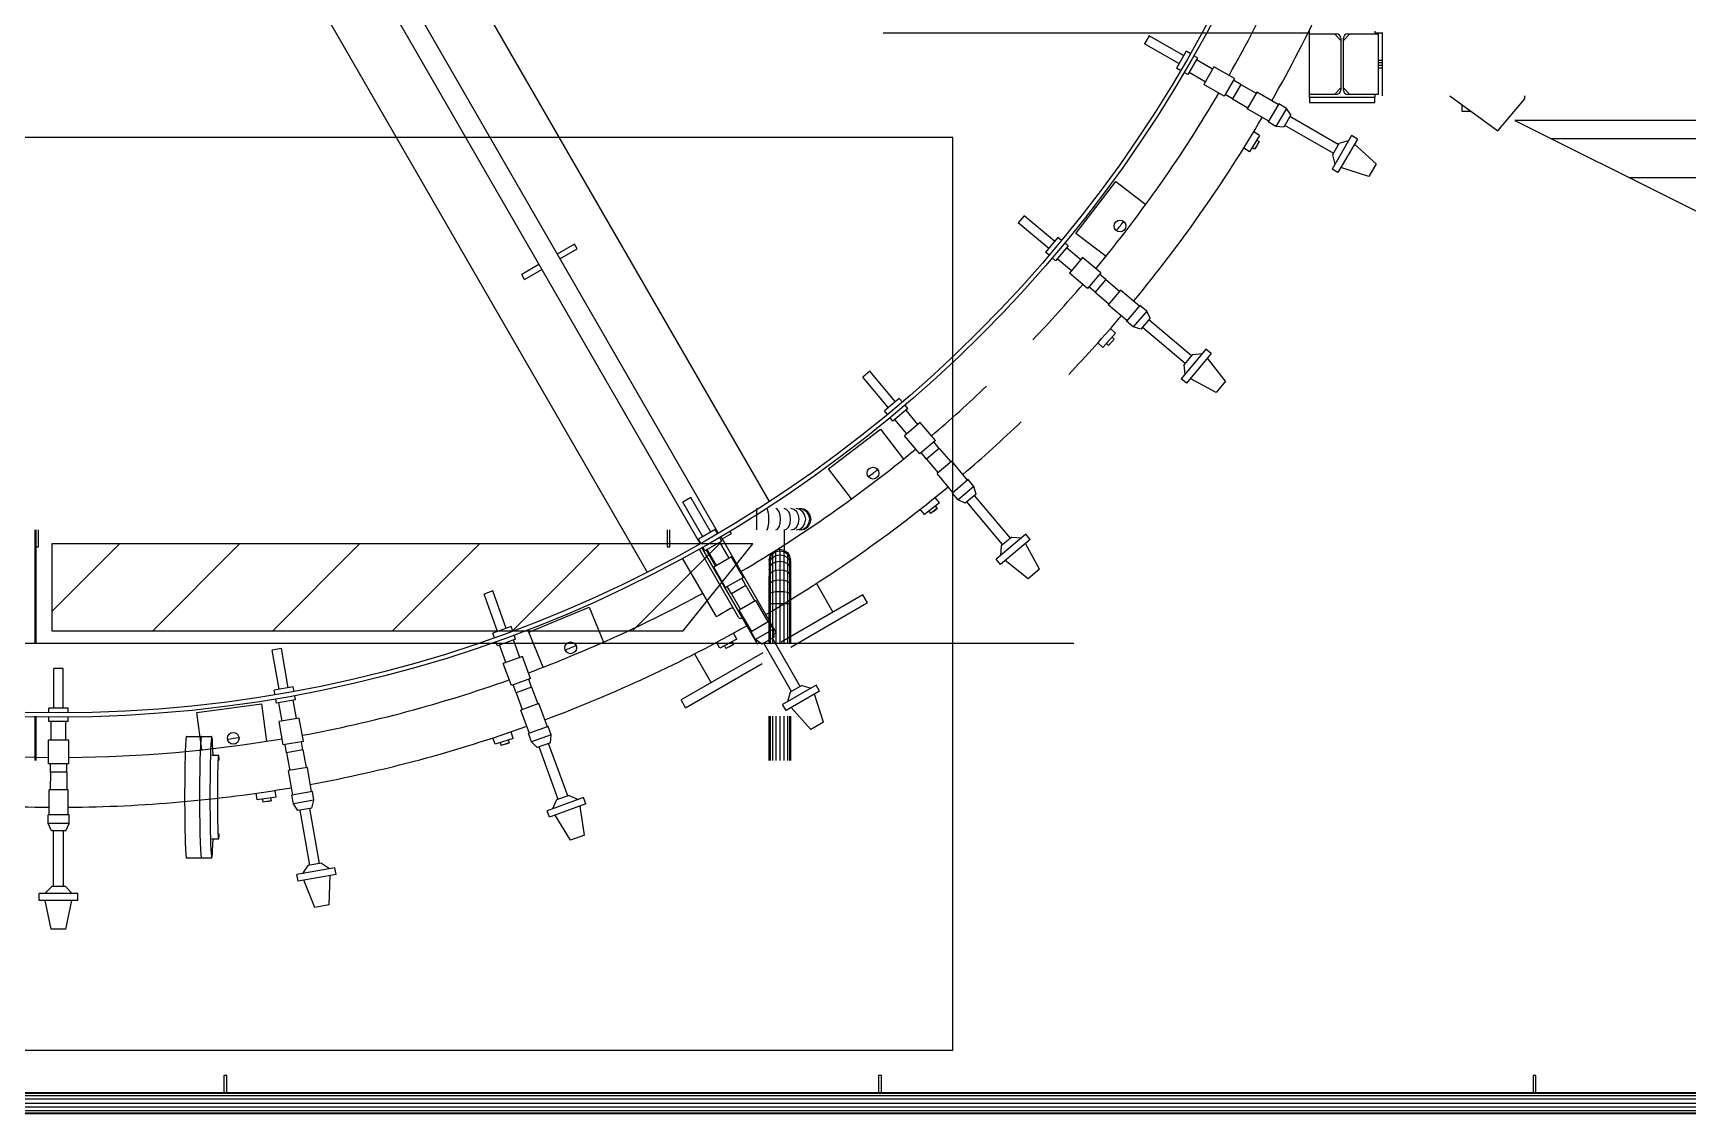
# Model space of a CAD drawing. Header units: metres. Extents: x 0 to 63075, y 0 to 44550.
# Drawn here: x 56861 to 57432, y 41060 to 41432 of the extents above; entities that cross this region are included whole.
import ezdxf

# ---------------------------------------------------------------- set-up
doc = ezdxf.new("R2010")
doc.units = ezdxf.units.M
doc.header["$LTSCALE"] = 75
for name, color, linetype in [('GSB', 7, 'Continuous'), ('ML6', 1, 'Continuous'), ('SL1', 8, 'Continuous')]:
    doc.layers.add(name, color=color, linetype=linetype)

# ---------------------------------------------------------------- blocks, each defined once
blk = doc.blocks.new('A$C6bae614f')
at = {"layer": 'SL1'}
h = blk.add_hatch(dxfattribs=at)
h.set_pattern_fill('_USER', color=256, scale=90, angle=-0.0019, style=0, pattern_type=0)
h.set_pattern_definition([(359.99813, (316281.97, -18363.04), (0.00294, 90), [])])
h.paths.add_polyline_path([(399710.1, 50524), (396216.1, 50524.1), (396991.5, 50137.4), (397400.3, 49635.6), (398015.3, 49509.6), (398627.6, 49652.2), (399127.1, 50189.3)])
h = blk.add_hatch(dxfattribs=at)
h.set_pattern_fill('_USER', color=256, scale=195, angle=44.9981, style=0, pattern_type=0)
h.set_pattern_definition([(44.99813, (336090.3, -9863.37), (-137.8813, 137.89033), [])])
h.paths.add_polyline_path([(392853.5, 49352), (394304.2, 49351.9), (394464.7, 49551.3), (392853.5, 49551.4)])
for p, q in [((392998.2, 51881.7), (394343.3, 49551.7)), ((393040, 51905.9), (394385.1, 49575.9)), ((393240.3, 51834.6), (394502.3, 49648.5)), ((392959.8, 51672.7), (394221.9, 49486.6)), ((395743.1, 50724.6), (394764.1, 50724.7)), ((395375.6, 50718.7), (395365, 50700.2)), ((395454.7, 50673), (395375.6, 50718.7)), ((395743.1, 50729.5), (395743.1, 50577.5)), ((395743.1, 50722.9), (395806.2, 50722.9)), ((395801.2, 50722.9), (395816.2, 50707.9)), ((395816.2, 50712.9), (395816.2, 50594.1)), ((395837, 50722.9), (395822, 50707.9)), ((395822, 50594.1), (395822, 50712.9)), ((395832, 50722.9), (395895.1, 50722.9)), ((395837, 50722.9), (395902, 50722.9)), ((395895.1, 50722.9), (395895.1, 50729.5)), ((395912, 50724.6), (395895.1, 50724.6)), ((395902, 50722.9), (395902, 50584.1)), ((395912, 50580.5), (395912, 50726.5)), ((395444.1, 50654.6), (395365, 50700.2)), ((395460.5, 50683.1), (395438.3, 50644.5)), ((395470, 50677.6), (395460.5, 50683.1)), ((395486.9, 50667.8), (395464.7, 50629.3)), ((395486.9, 50667.8), (395478.2, 50672.9)), ((395521.2, 50641.7), (395484.2, 50663.1)), ((395902, 50662.9), (395912, 50662.9)), ((395447.7, 50639.1), (395438.3, 50644.5)), ((395464.7, 50629.3), (395455.9, 50634.3)), ((395504.4, 50612.7), (395467.4, 50634)), ((395524.5, 50647.5), (395501, 50606.9)), ((395571.5, 50620.4), (395524.5, 50647.5)), ((395912, 50656.6), (395902, 50656.6)), ((395912, 50650.5), (395902, 50650.5)), ((395912, 50644.2), (395902, 50644.2)), ((395548.1, 50579.7), (395501, 50606.9)), ((395571.5, 50620.4), (395548.1, 50579.7)), ((395586.1, 50606.9), (395567, 50573.9)), ((395586.1, 50606.9), (395569.3, 50616.5)), ((395586.1, 50606.9), (395621.7, 50586.5)), ((395623.1, 50588.9), (395601.1, 50550.8)), ((395672.4, 50560.5), (395623.1, 50588.9)), ((395816.2, 50599.1), (395801.2, 50584.1)), ((395837, 50584.1), (395822, 50599.1)), ((395567, 50573.9), (395550.3, 50583.5)), ((395567, 50573.9), (395602.5, 50553.2)), ((395650.4, 50522.4), (395601.1, 50550.8)), ((395673.3, 50562.1), (395649.4, 50520.7)), ((395690.9, 50551.9), (395667, 50510.6)), ((395690.9, 50551.9), (395673.3, 50562.1)), ((395701.5, 50537.1), (395690.9, 50551.9)), ((395806.2, 50584.1), (395743.1, 50584.1)), ((395743.1, 50577.5), (395895.1, 50577.5)), ((395744.1, 50577.5), (395744.1, 50565)), ((395744.1, 50565), (395894.1, 50565)), ((395902, 50584.1), (395832, 50584.1)), ((395894.1, 50565), (395894.1, 50577.5)), ((395895.1, 50577.5), (395895.1, 50584.1)), ((396066.6, 50580.5), (396177.3, 50500.2)), ((396094.1, 50560.6), (396094.1, 50545.3)), ((396177.3, 50500.2), (396239.1, 50574)), ((396239.1, 50574), (396239.1, 50580.5)), ((395667, 50510.6), (395649.4, 50520.7)), ((395685.2, 50508.8), (395667, 50510.6)), ((395701.5, 50537.1), (395685.2, 50508.8)), ((395798.6, 50448.8), (395687.6, 50512.9)), ((395810.1, 50468.9), (395699.1, 50532.9)), ((396094.1, 50545.3), (396115.2, 50545.3)), ((394924.6, 50484.6), (390513.3, 50484.8)), ((394924.5, 48387.4), (394924.6, 50484.6)), ((395629.3, 50489.6), (395606.1, 50452.4)), ((395629.3, 50489.6), (395615.9, 50498.1)), ((395628.7, 50475.5), (395618.5, 50459.1)), ((395622.8, 50479.2), (395628.7, 50475.5)), ((395623.6, 50467.3), (395628.7, 50475.5)), ((395840.4, 50489.4), (395795.9, 50412.4)), ((395812.1, 50472.3), (395796.6, 50445.4)), ((395854.1, 50481.5), (395809.6, 50404.5)), ((395812.1, 50472.3), (395833.9, 50478.1)), ((395854.1, 50481.5), (395840.4, 50489.4)), ((395606.1, 50452.4), (395592.9, 50460.6)), ((395612.6, 50462.8), (395618.5, 50459.1)), ((395623.6, 50467.3), (395618.5, 50459.1)), ((395796.6, 50445.4), (395802.4, 50423.6)), ((395897.4, 50424.6), (395847.2, 50469.5)), ((395809.6, 50404.5), (395795.9, 50412.4)), ((395880.5, 50395.4), (395816.5, 50416.4)), ((395897.4, 50424.6), (395880.5, 50395.4)), ((395207.4, 50264.7), (395298.7, 50383.7)), ((395298.7, 50383.7), (395367.7, 50330.8)), ((395088.4, 50305.2), (395074.7, 50288.9)), ((395144.7, 50230.3), (395074.7, 50288.9)), ((395158.3, 50246.5), (395088.4, 50305.2)), ((395165.8, 50255.4), (395137.2, 50221.3)), ((395174.1, 50248.4), (395165.8, 50255.4)), ((395276.4, 50211.8), (395207.4, 50264.7)), ((394054.7, 50240), (394015, 50217.1)), ((394021.3, 50206.1), (394061, 50229)), ((394061, 50229), (394054.7, 50240)), ((395145.5, 50214.3), (395137.2, 50221.3)), ((395160.5, 50201.7), (395152.8, 50208.2)), ((395189.1, 50235.8), (395160.5, 50201.7)), ((395189.1, 50235.8), (395181.4, 50242.3)), ((395218.3, 50204.2), (395185.6, 50231.6)), ((395222.6, 50209.3), (395192.4, 50173.3)), ((395264.2, 50174.4), (395222.6, 50209.3)), ((393973.1, 50193), (393933.4, 50170)), ((393939.8, 50159), (393933.4, 50170)), ((393939.8, 50159), (393979.5, 50182)), ((395196.8, 50178.5), (395164, 50205.9)), ((395234, 50138.4), (395192.4, 50173.3)), ((395264.2, 50174.4), (395234, 50138.4)), ((395276.2, 50158.6), (395261.4, 50171)), ((395251.7, 50129.4), (395236.9, 50141.8)), ((395276.2, 50158.6), (395251.7, 50129.4)), ((395276.2, 50158.6), (395307.7, 50132.3)), ((395309.5, 50134.5), (395281.2, 50100.8)), ((395353.1, 50097.9), (395309.5, 50134.5)), ((395251.7, 50129.4), (395283, 50102.9)), ((395324.8, 50064.2), (395281.2, 50100.8)), ((395354.3, 50099.3), (395323.6, 50062.7)), ((395369.9, 50086.3), (395354.3, 50099.3)), ((395339.2, 50049.7), (395323.6, 50062.7)), ((395369.9, 50086.3), (395339.2, 50049.7)), ((395377.8, 50069.8), (395356.8, 50044.8)), ((395377.8, 50069.8), (395369.9, 50086.3)), ((395472.9, 49983.8), (395374.7, 50066.1)), ((395298.5, 50035.6), (395269.1, 50002.9)), ((395295.4, 50021.8), (395282.5, 50007.5)), ((395298.5, 50035.6), (395286.7, 50046.2)), ((395289, 50014.6), (395295.4, 50021.8)), ((395290.2, 50026.4), (395295.4, 50021.8)), ((395356.8, 50044.8), (395339.2, 50049.7)), ((395458, 49966.1), (395359.9, 50048.4)), ((395269.1, 50002.9), (395257.6, 50013.3)), ((395277.3, 50012.1), (395282.5, 50007.5)), ((395289, 50014.6), (395282.5, 50007.5)), ((395506.2, 49998.7), (395449.1, 49930.6)), ((395475.4, 49986.8), (395455.5, 49963)), ((395518.4, 49988.5), (395461.2, 49920.4)), ((395475.4, 49986.8), (395497.9, 49988.7)), ((395518.4, 49988.5), (395506.2, 49998.7)), ((395551.1, 49925), (395509.5, 49978)), ((394733.7, 49948), (394717.4, 49934.3)), ((394792.3, 49878), (394733.7, 49948)), ((395455.5, 49963), (395457.4, 49940.6)), ((394776.1, 49864.3), (394717.4, 49934.3)), ((395461.2, 49920.4), (395449.1, 49930.6)), ((395529.5, 49899.2), (395470.1, 49931)), ((395551.1, 49925), (395529.5, 49899.2)), ((394801.3, 49885.4), (394767.2, 49856.8)), ((394808.3, 49877.1), (394801.3, 49885.4)), ((394820.9, 49862.1), (394814.4, 49869.8)), ((394774.2, 49848.5), (394767.2, 49856.8)), ((394786.8, 49833.5), (394780.3, 49841.2)), ((394820.9, 49862.1), (394786.8, 49833.5)), ((394818.4, 49804.3), (394791, 49837)), ((394849.3, 49830.2), (394813.3, 49800)), ((394844.1, 49825.9), (394816.7, 49858.6)), ((394884.2, 49788.6), (394849.3, 49830.2)), ((394638.9, 49723.9), (394757.9, 49815.2)), ((394757.9, 49815.2), (394810.8, 49746.2)), ((394848.2, 49758.4), (394813.3, 49800)), ((394884.2, 49788.6), (394848.2, 49758.4)), ((394864, 49746.4), (394851.6, 49761.2)), ((394893.2, 49770.9), (394864, 49746.4)), ((394893.2, 49770.9), (394880.8, 49785.7)), ((394893.2, 49770.9), (394919.7, 49739.6)), ((394691.8, 49654.9), (394638.9, 49723.9)), ((394864, 49746.4), (394890.3, 49714.9)), ((394921.8, 49741.4), (394888.1, 49713.1)), ((394924.7, 49669.5), (394888.1, 49713.1)), ((394958.4, 49697.8), (394921.8, 49741.4)), ((394959.8, 49699), (394923.3, 49668.3)), ((394972.9, 49683.4), (394936.3, 49652.7)), ((394972.9, 49683.4), (394959.8, 49699)), ((394977.8, 49665.8), (394972.9, 49683.4)), ((394322.3, 49657.7), (394303.9, 49647)), ((394349.6, 49568), (394303.9, 49647)), ((394367.9, 49578.6), (394322.3, 49657.7)), ((394893.8, 49645.9), (394859.2, 49618.9)), ((394893.8, 49645.9), (394884, 49658.4)), ((394884, 49638.3), (394888.3, 49632.9)), ((394936.3, 49652.7), (394923.3, 49668.3)), ((394952.8, 49644.8), (394936.3, 49652.7)), ((394977.8, 49665.8), (394952.8, 49644.8)), ((395038.8, 49549.7), (394956.4, 49647.9)), ((395056.5, 49564.6), (394974.2, 49662.7)), ((394474, 49630.6), (394474, 49632.5)), ((394474, 49625.3), (394474, 49630.6)), ((394474, 49617.4), (394474, 49625.3)), ((394474, 49608.1), (394474, 49617.4)), ((394474, 49598.7), (394474, 49608.1)), ((394474, 49590.8), (394474, 49598.7)), ((394498.4, 49630.6), (394496.3, 49632.5)), ((394500.1, 49625.3), (394498.4, 49630.6)), ((394501.3, 49617.4), (394500.1, 49625.3)), ((394500.1, 49590.8), (394501.3, 49598.7)), ((394501.7, 49608.1), (394501.3, 49617.4)), ((394501.3, 49598.7), (394501.7, 49608.1)), ((394521.5, 49630.6), (394517.4, 49632.5)), ((394524.9, 49625.3), (394521.5, 49630.6)), ((394527.2, 49617.4), (394524.9, 49625.3)), ((394524.9, 49590.8), (394527.2, 49598.7)), ((394528, 49608.1), (394527.2, 49617.4)), ((394527.2, 49598.7), (394528, 49608.1)), ((394542.2, 49630.6), (394536.4, 49632.5)), ((394547.2, 49625.3), (394542.2, 49630.6)), ((394550.5, 49617.4), (394547.2, 49625.3)), ((394547.2, 49590.8), (394550.5, 49598.7)), ((394551.6, 49608.1), (394550.5, 49617.4)), ((394550.5, 49598.7), (394551.6, 49608.1)), ((394559.5, 49630.6), (394552.2, 49632.5)), ((394565.7, 49625.3), (394559.5, 49630.6)), ((394572.6, 49630.6), (394564.1, 49632.5)), ((394569.9, 49617.4), (394565.7, 49625.3)), ((394565.7, 49590.8), (394569.9, 49598.7)), ((394571.3, 49608.1), (394569.9, 49617.4)), ((394569.9, 49598.7), (394571.3, 49608.1)), ((394580.6, 49630.6), (394571.5, 49632.5)), ((394579.7, 49625.3), (394572.6, 49630.6)), ((394583.4, 49630.6), (394574, 49632.5)), ((394584.5, 49617.4), (394579.7, 49625.3)), ((394579.7, 49590.8), (394584.5, 49598.7)), ((394588.4, 49625.3), (394580.6, 49630.6)), ((394591.3, 49625.3), (394583.4, 49630.6)), ((394586.1, 49608.1), (394584.5, 49617.4)), ((394584.5, 49598.7), (394586.1, 49608.1)), ((394593.5, 49617.4), (394588.4, 49625.3)), ((394588.4, 49590.8), (394593.5, 49598.7)), ((394596.6, 49617.4), (394591.3, 49625.3)), ((394591.3, 49590.8), (394596.6, 49598.7)), ((394595.3, 49608.1), (394593.5, 49617.4)), ((394593.5, 49598.7), (394595.3, 49608.1)), ((394598.4, 49608.1), (394596.6, 49617.4)), ((394596.6, 49598.7), (394598.4, 49608.1)), ((394859.2, 49618.9), (394849.6, 49631.1)), ((394868.9, 49626.5), (394873.1, 49621)), ((394888.3, 49632.9), (394873.1, 49621)), ((394880.8, 49626.9), (394873.1, 49621)), ((394880.8, 49626.9), (394888.3, 49632.9)), ((392815.1, 49323.8), (392815.1, 49583.7)), ((392816.4, 49583.7), (392816.4, 49544.6)), ((392822.8, 49544.6), (392822.8, 49583.7)), ((394267.7, 49583.7), (394267.7, 49544.6)), ((394274, 49544.6), (394274, 49583.7)), ((394378, 49584.4), (394339.5, 49562.1)), ((394345, 49552.7), (394339.5, 49562.1)), ((394383.5, 49574.9), (394378, 49584.4)), ((394393.3, 49558), (394388.2, 49566.7)), ((394391, 49568.3), (394518.5, 49347.4)), ((394412.1, 49580.9), (394415.2, 49575.5)), ((394474, 49585.5), (394474, 49590.8)), ((394474, 49583.7), (394474, 49585.5)), ((394496.3, 49583.7), (394498.4, 49585.5)), ((394498.4, 49585.5), (394500.1, 49590.8)), ((394517.4, 49583.7), (394521.5, 49585.5)), ((394521.5, 49585.5), (394524.9, 49590.8)), ((394536.4, 49583.7), (394542.2, 49585.5)), ((394536.5, 49583.7), (394536.5, 49536.8)), ((394542.2, 49585.5), (394547.2, 49590.8)), ((394552.2, 49583.7), (394559.5, 49585.5)), ((394559.5, 49585.5), (394565.7, 49590.8)), ((394564.1, 49583.7), (394572.6, 49585.5)), ((394571.5, 49583.7), (394580.6, 49585.5)), ((394572.6, 49585.5), (394579.7, 49590.8)), ((394574, 49583.7), (394583.4, 49585.5)), ((394580.6, 49585.5), (394588.4, 49590.8)), ((394583.4, 49585.5), (394591.3, 49590.8)), ((395092, 49573.5), (395023.9, 49516.4)), ((395102.1, 49561.4), (395034, 49504.2)), ((395059.6, 49567.1), (395035.8, 49547.2)), ((395059.6, 49567.1), (395082, 49565.1)), ((395102.1, 49561.4), (395092, 49573.5)), ((392816.4, 49544.6), (392822.8, 49544.6)), ((392816.9, 49544.6), (392816.9, 49323.8)), ((394267.7, 49544.6), (394274, 49544.6)), ((394432.7, 49381.8), (394341.4, 49539.8)), ((394347, 49542.9), (394474.5, 49322)), ((394354.7, 49535.7), (394349.7, 49544.5)), ((394393.3, 49558), (394354.7, 49535.7)), ((394357.5, 49537.3), (394378.9, 49500.3)), ((394380.8, 49501.5), (394359.5, 49538.5)), ((394415.7, 49521.6), (394375, 49498.1)), ((394409.9, 49518.3), (394388.5, 49555.2)), ((394442.9, 49474.6), (394415.7, 49521.6)), ((394502.4, 49514.6), (394504.2, 49523.9)), ((394504.2, 49523.9), (394509.5, 49531.8)), ((394504.2, 49521.2), (394509.5, 49528.9)), ((394504.2, 49521.2), (394504.2, 49523.9)), ((394509.5, 49531.8), (394517.4, 49537.1)), ((394509.5, 49528.9), (394517.4, 49534.1)), ((394509.5, 49531.8), (394509.5, 49506.3)), ((394509.5, 49520.2), (394517.4, 49525)), ((394517.4, 49537.1), (394526.8, 49539)), ((394517.4, 49534.1), (394517.4, 49537.1)), ((394517.4, 49534.1), (394526.8, 49535.9)), ((394517.4, 49510.4), (394517.4, 49534.1)), ((394517.4, 49525), (394526.8, 49526.7)), ((394526.8, 49535.9), (394526.8, 49539)), ((394526.8, 49539), (394536.1, 49537.1)), ((394526.8, 49535.9), (394536.1, 49534.1)), ((394526.8, 49535.9), (394526.8, 49511.8)), ((394526.8, 49526.7), (394536.1, 49525)), ((394536.1, 49537.1), (394536.1, 49510.4)), ((394536.1, 49537.1), (394544, 49531.8)), ((394536.1, 49534.1), (394544, 49528.9)), ((394536.1, 49525), (394544, 49520.2)), ((394544, 49531.8), (394544, 49506.3)), ((394544, 49531.8), (394549.3, 49523.9)), ((394544, 49528.9), (394549.3, 49521.2)), ((394549.3, 49523.9), (394549.3, 49500.1)), ((394549.3, 49523.9), (394551.2, 49514.6)), ((395035.8, 49547.2), (395033.8, 49524.7)), ((395123.3, 49493.1), (395091.6, 49552.5)), ((394221.9, 49486.6), (394221.9, 49486.6)), ((394302.5, 49518.3), (394378.5, 49386.8)), ((394402.2, 49451.1), (394375, 49498.1)), ((394502.4, 49512.1), (394504.2, 49521.2)), ((394502.4, 49514.6), (394502.4, 49512.1)), ((394502.4, 49504.7), (394504.2, 49513.1)), ((394502.4, 49512.1), (394502.4, 49492.8)), ((394502.4, 49492.8), (394504.2, 49500.1)), ((394502.4, 49492.8), (394502.4, 49476.9)), ((394504.2, 49521.2), (394504.2, 49500.1)), ((394504.2, 49513.1), (394509.5, 49520.2)), ((394504.2, 49500.1), (394509.5, 49506.3)), ((394504.2, 49500.1), (394504.2, 49482.8)), ((394504.2, 49482.8), (394509.5, 49487.7)), ((394509.5, 49506.3), (394517.4, 49510.4)), ((394509.5, 49506.3), (394509.5, 49487.7)), ((394509.5, 49487.7), (394517.4, 49491)), ((394509.5, 49487.7), (394509.5, 49323.8)), ((394517.4, 49510.4), (394526.8, 49511.8)), ((394517.4, 49491), (394517.4, 49510.4)), ((394517.4, 49491), (394526.8, 49492.1)), ((394517.4, 49491), (394517.4, 49323.8)), ((394526.8, 49511.8), (394526.8, 49492.1)), ((394526.8, 49511.8), (394536.1, 49510.4)), ((394526.8, 49492.1), (394536.1, 49491)), ((394526.8, 49492.1), (394526.8, 49323.8)), ((394536.1, 49510.4), (394544, 49506.3)), ((394536.1, 49510.4), (394536.1, 49491)), ((394536.1, 49491), (394536.1, 49323.8)), ((394536.1, 49491), (394544, 49487.7)), ((394544, 49520.2), (394549.3, 49513.1)), ((394544, 49506.3), (394544, 49487.7)), ((394544, 49506.3), (394549.3, 49500.1)), ((394544, 49487.7), (394549.3, 49482.8)), ((394544, 49487.7), (394544, 49323.8)), ((394549.3, 49521.2), (394551.2, 49512.1)), ((394549.3, 49513.1), (394551.2, 49504.7)), ((394549.3, 49500.1), (394549.3, 49482.8)), ((394549.3, 49500.1), (394551.2, 49492.8)), ((394551.2, 49512.1), (394551.2, 49514.6)), ((394551.2, 49512.1), (394551.2, 49492.8)), ((394551.2, 49492.8), (394551.2, 49476.9)), ((395034, 49504.2), (395023.9, 49516.4)), ((395097.6, 49471.5), (395044.6, 49513.1)), ((395123.3, 49493.1), (395097.6, 49471.5)), ((394442.9, 49474.6), (394402.2, 49451.1)), ((394415.7, 49436.6), (394406, 49453.3)), ((394448.7, 49455.6), (394415.7, 49436.6)), ((394448.7, 49455.6), (394439, 49472.4)), ((394448.7, 49455.6), (394469.3, 49420.2)), ((394502.4, 49476.9), (394504.2, 49482.8)), ((394502.4, 49323.8), (394502.4, 49476.9)), ((394502.4, 49458), (394504.2, 49462)), ((394504.2, 49482.8), (394504.2, 49323.8)), ((394504.2, 49462), (394509.5, 49465.5)), ((394509.5, 49465.5), (394517.4, 49467.8)), ((394517.4, 49467.8), (394526.8, 49468.6)), ((394526.8, 49468.6), (394536.1, 49467.8)), ((394536.1, 49467.8), (394544, 49465.5)), ((394544, 49465.5), (394549.3, 49462)), ((394549.3, 49482.8), (394551.2, 49476.9)), ((394549.3, 49482.8), (394549.3, 49323.8)), ((394549.3, 49462), (394551.2, 49458)), ((394551.2, 49476.9), (394551.2, 49323.8)), ((394610.8, 49460.6), (394648.9, 49394.5)), ((393866.8, 49443.3), (393846.8, 49436)), ((393878.1, 49350.2), (393846.8, 49436)), ((393898, 49357.4), (393866.8, 49443.3)), ((394415.7, 49436.6), (394436.1, 49401)), ((394471.8, 49421.6), (394433.6, 49399.6)), ((394500.2, 49372.3), (394471.8, 49421.6)), ((394502.4, 49436.8), (394504.2, 49438.9)), ((394502.4, 49414.6), (394504.2, 49414.6)), ((394504.2, 49438.9), (394509.5, 49440.7)), ((394504.2, 49414.6), (394509.5, 49414.6)), ((394509.5, 49440.7), (394517.4, 49441.9)), ((394509.5, 49414.6), (394517.4, 49414.6)), ((394517.4, 49441.9), (394526.8, 49442.3)), ((394517.4, 49414.6), (394526.8, 49414.6)), ((394526.8, 49442.3), (394536.1, 49441.9)), ((394526.8, 49414.6), (394536.1, 49414.6)), ((394717.7, 49434.2), (394529.6, 49325.6)), ((394536.1, 49441.9), (394544, 49440.7)), ((394536.1, 49414.6), (394544, 49414.6)), ((394544, 49440.7), (394549.3, 49438.9)), ((394544, 49414.6), (394549.3, 49414.6)), ((394549.3, 49438.9), (394551.2, 49436.8)), ((394549.3, 49414.6), (394551.2, 49414.6)), ((394551.7, 49314.6), (394720.9, 49412.2)), ((394728, 49416.3), (394717.7, 49434.2)), ((394720.9, 49412.2), (394728, 49416.3)), ((393949.7, 49348.6), (394088.3, 49406)), ((394088.3, 49406), (394121.5, 49325.7)), ((394413.5, 49402.9), (394384.6, 49386.2)), ((394462.1, 49350.3), (394433.6, 49399.6)), ((394438.8, 49381.2), (394439.9, 49381.9)), ((394501.8, 49373.2), (394460.5, 49349.3)), ((394512, 49355.6), (394501.8, 49373.2)), ((393909, 49361.4), (393867.2, 49346.2)), ((393870.9, 49335.9), (393867.2, 49346.2)), ((393919.4, 49332.7), (393877.6, 49317.5)), ((393912.7, 49351.1), (393909, 49361.4)), ((393919.4, 49332.7), (393916, 49342.2)), ((393983, 49268.3), (393949.7, 49348.6)), ((394427.5, 49332.5), (394388.8, 49311.8)), ((394427.5, 49332.5), (394420.1, 49346.5)), ((394470.6, 49331.7), (394460.5, 49349.3)), ((394512, 49355.6), (394470.6, 49331.7)), ((394485.5, 49321.1), (394470.6, 49331.7)), ((394513.8, 49337.4), (394485.5, 49321.1)), ((394573.7, 49224.1), (394509.6, 49335.1)), ((394513.8, 49337.4), (394512, 49355.6)), ((394513.1, 49344.2), (394518.5, 49347.4)), ((392280.5, 49323.8), (395202.4, 49323.7)), ((393381, 49311.2), (393360, 49307.5)), ((393376, 49217.5), (393360, 49307.5)), ((393396.8, 49221.2), (393381, 49311.2)), ((393877.6, 49317.5), (393874.1, 49327)), ((393897.3, 49279.3), (393882.7, 49319.4)), ((393928.9, 49290.7), (393914.3, 49330.9)), ((394487.8, 49301.5), (394299.7, 49192.9)), ((394330.3, 49298.7), (394368.5, 49232.6)), ((394388.8, 49311.8), (394381.5, 49325.5)), ((394399.7, 49317.6), (394402.9, 49311.5)), ((394419.9, 49320.6), (394402.9, 49311.5)), ((394411.4, 49316), (394402.9, 49311.5)), ((394411.4, 49316), (394419.9, 49320.6)), ((394416.7, 49326.7), (394419.9, 49320.6)), ((394474.5, 49322), (394479.9, 49325.1)), ((394553.7, 49212.5), (394489.6, 49323.5)), ((392879.7, 49265.5), (392858.4, 49265.5)), ((392858.4, 49174.1), (392858.4, 49265.5)), ((392879.6, 49174.1), (392879.7, 49265.5)), ((393935.2, 49293), (393891, 49277)), ((393909.6, 49225.9), (393891, 49277)), ((393953.7, 49242), (393935.2, 49293)), ((394310, 49175.1), (394486.3, 49276.8)), ((393408.3, 49223.2), (393364.5, 49215.5)), ((393410.2, 49212.5), (393408.3, 49223.2)), ((393953.7, 49242), (393909.6, 49225.9)), ((393920.4, 49209.3), (393913.8, 49227.5)), ((393956.2, 49222.3), (393920.4, 49209.3)), ((393956.2, 49222.3), (393949.6, 49240.5)), ((393956.2, 49222.3), (393970.4, 49183.8)), ((394610.2, 49226.7), (394533.2, 49182.3)), ((394577.2, 49226.1), (394550.2, 49210.5)), ((394577.2, 49226.1), (394598.9, 49220.2)), ((394618.1, 49213), (394610.2, 49226.7)), ((393186.9, 49164.5), (393335.6, 49184.1)), ((393335.6, 49184.1), (393346.9, 49097.9)), ((393366.4, 49204.8), (393364.5, 49215.5)), ((393369.8, 49185.5), (393368, 49195.4)), ((393413.6, 49193.2), (393369.8, 49185.5)), ((393382.6, 49144.4), (393375.2, 49186.4)), ((393415.6, 49150.2), (393408.2, 49192.3)), ((393413.6, 49193.2), (393411.9, 49203.1)), ((393920.4, 49209.3), (393934.3, 49170.7)), ((393973, 49184.8), (393931.6, 49169.7)), ((393992.4, 49131.3), (393973, 49184.8)), ((394310, 49175.1), (394299.7, 49192.9)), ((394541.1, 49168.6), (394533.2, 49182.3)), ((394618.1, 49213), (394541.1, 49168.6)), ((394550.2, 49210.5), (394544.4, 49188.8)), ((394627.1, 49142.1), (394606.1, 49206.1)), ((392815, 49053.8), (392815, 49155.5)), ((392816.9, 49155.5), (392816.9, 49053.8)), ((392891.3, 49174.1), (392846.8, 49174.1)), ((392846.8, 49163.2), (392846.8, 49174.1)), ((392846.8, 49143.6), (392846.8, 49153.7)), ((392891.3, 49143.6), (392846.8, 49143.6)), ((392852.2, 49100.9), (392852.2, 49143.6)), ((392885.8, 49100.9), (392885.8, 49143.6)), ((392891.3, 49163.2), (392891.3, 49174.1)), ((392891.3, 49143.6), (392891.3, 49153.7)), ((393198.2, 49078.3), (393186.9, 49164.5)), ((393422.2, 49151.4), (393376, 49143.2)), ((393385.4, 49089.7), (393376, 49143.2)), ((393431.7, 49097.9), (393422.2, 49151.4)), ((393951.1, 49116.3), (393931.6, 49169.7)), ((394502.4, 49053.8), (394502.4, 49155.5)), ((394504.2, 49155.5), (394504.2, 49053.8)), ((394509.5, 49155.5), (394509.5, 49053.8)), ((394517.4, 49155.5), (394517.4, 49053.8)), ((394526.8, 49155.5), (394526.8, 49053.8)), ((394536.1, 49155.5), (394536.1, 49053.8)), ((394544, 49155.5), (394544, 49053.8)), ((394549.3, 49155.5), (394549.3, 49053.8)), ((394551.2, 49155.5), (394551.2, 49053.8)), ((394598, 49125.3), (394553, 49175.4)), ((394627.1, 49142.1), (394598, 49125.3)), ((393162.9, 49109.4), (393221, 49109.4)), ((393872.2, 49091.1), (393867.4, 49105.8)), ((393914, 49104.7), (393872.2, 49091.1)), ((393914, 49104.7), (393909.1, 49119.8)), ((393994.2, 49131.9), (393949.3, 49115.6)), ((393956.3, 49096.5), (393949.3, 49115.6)), ((394001.2, 49112.8), (393956.3, 49096.5)), ((394001.2, 49112.8), (393994.2, 49131.9)), ((393999.7, 49094.6), (394001.2, 49112.8)), ((392892.5, 49100.9), (392845.5, 49100.9)), ((392845.5, 49046.6), (392845.5, 49100.9)), ((392892.5, 49046.6), (392892.5, 49100.9)), ((393236.8, 49065.7), (393221, 49065.7)), ((393431.7, 49097.9), (393385.4, 49089.7)), ((393393.1, 49071.4), (393389.8, 49090.5)), ((393430.7, 49078.1), (393393.1, 49071.4)), ((393393.1, 49071.4), (393400.1, 49031)), ((393430.7, 49078.1), (393427.3, 49097.1)), ((393430.7, 49078.1), (393437.9, 49037.7)), ((393883.9, 49094.9), (393886, 49088.3)), ((393904.4, 49094.3), (393886, 49088.3)), ((393895.2, 49091.3), (393886, 49088.3)), ((393895.2, 49091.3), (393904.4, 49094.3)), ((393902.2, 49100.9), (393904.4, 49094.3)), ((393969.1, 49083.5), (393956.3, 49096.5)), ((393999.7, 49094.6), (393969.1, 49083.5)), ((394017.4, 48964.7), (393973.6, 49085.1)), ((394039.1, 48972.6), (393995.3, 49093)), ((392892.5, 49046.6), (392845.5, 49046.6)), ((392850, 49027.3), (392849.8, 48986.3)), ((392850, 49027.3), (392850, 49046.6)), ((392888.1, 49027.3), (392850, 49027.3)), ((392888.1, 49027.3), (392888.1, 49046.6)), ((392888.1, 49027.3), (392888.2, 48986.3)), ((393440.7, 49038.2), (393397.3, 49030.6)), ((393407.2, 48974.5), (393397.3, 49030.6)), ((393450.6, 48982.1), (393440.7, 49038.2)), ((392891, 48986.3), (392847, 48986.3)), ((392847, 48929.4), (392847, 48986.3)), ((392891, 48929.4), (392891, 48986.3)), ((393325.2, 48963.4), (393323, 48978.8)), ((393368.7, 48969.6), (393325.2, 48963.4)), ((393337.4, 48965.2), (393338.3, 48958.3)), ((393357.5, 48961), (393338.3, 48958.3)), ((393347.9, 48959.6), (393338.3, 48958.3)), ((393347.9, 48959.6), (393357.5, 48961)), ((393356.4, 48967.9), (393357.5, 48961)), ((393368.7, 48969.6), (393366.5, 48985.3)), ((393452.4, 48982.5), (393405.4, 48974.2)), ((393408.9, 48954.2), (393405.4, 48974.2)), ((393455.9, 48962.5), (393408.9, 48954.2)), ((393419.2, 48939.1), (393408.9, 48954.2)), ((393451.4, 48944.8), (393455.9, 48962.5)), ((393455.9, 48962.5), (393452.4, 48982.5)), ((394075.5, 48968.8), (393991.9, 48938.4)), ((394080.9, 48954), (393997.3, 48923.6)), ((394013.6, 48963.3), (394004.1, 48942.9)), ((394042.8, 48973.9), (394013.6, 48963.3)), ((394042.8, 48973.9), (394063.2, 48964.4)), ((394080.9, 48954), (394075.5, 48968.8)), ((392892.9, 48929.4), (392845.1, 48929.4)), ((392845.1, 48909), (392845.1, 48929.4)), ((392892.9, 48909), (392892.9, 48929.4)), ((393451.4, 48944.8), (393419.2, 48939.1)), ((393446.2, 48813.7), (393423.9, 48939.9)), ((393468.9, 48817.7), (393446.7, 48943.9)), ((393997.3, 48923.6), (393991.9, 48938.4)), ((394045.9, 48871.1), (394010.3, 48928.3)), ((394077.4, 48882.6), (394067.9, 48949.3)), ((392892.9, 48909), (392845.1, 48909)), ((392852.7, 48892.4), (392845.1, 48909)), ((392885.3, 48892.4), (392852.7, 48892.4)), ((392857.4, 48764.3), (392857.4, 48892.4)), ((392880.6, 48764.3), (392880.6, 48892.4)), ((392885.3, 48892.4), (392892.9, 48909)), ((394077.4, 48882.6), (394045.9, 48871.1)), ((393236.8, 48873.6), (393221, 48873.6)), ((393162.9, 48830), (393221, 48830)), ((393504.1, 48807.7), (393416.5, 48792.3)), ((393442.2, 48813), (393429.4, 48794.6)), ((393472.9, 48818.4), (393442.2, 48813)), ((393472.9, 48818.4), (393491.3, 48805.5)), ((393506.8, 48792.2), (393504.1, 48807.7)), ((392853.4, 48764.3), (392837.5, 48748.3)), ((392884.5, 48764.3), (392853.4, 48764.3)), ((392884.5, 48764.3), (392900.4, 48748.3)), ((393419.3, 48776.7), (393416.5, 48792.3)), ((393506.8, 48792.2), (393419.3, 48776.7)), ((393458, 48716.6), (393432.9, 48779.1)), ((393491.1, 48722.4), (393493.3, 48789.8)), ((392913.4, 48748.3), (392824.5, 48748.3)), ((392824.5, 48732.5), (392824.5, 48748.3)), ((392913.4, 48732.5), (392824.5, 48732.5)), ((392852.2, 48666.6), (392838.3, 48732.5)), ((392885.8, 48666.6), (392899.7, 48732.5)), ((392913.4, 48732.5), (392913.4, 48748.3)), ((393491.1, 48722.4), (393458, 48716.6)), ((392885.8, 48666.6), (392852.2, 48666.6)), ((394924.5, 48387.4), (390513.2, 48387.5)), ((393255.5, 48330.6), (393249.1, 48330.6)), ((393249.1, 48330.6), (393249.1, 48291.5)), ((393255.5, 48291.5), (393255.5, 48330.6)), ((394753.6, 48330.6), (394753.6, 48291.5)), ((394760, 48330.6), (394753.6, 48330.6)), ((394760, 48291.5), (394760, 48330.6)), ((396258.1, 48330.5), (396258.1, 48291.4)), ((396264.5, 48330.5), (396258.1, 48330.5)), ((396264.5, 48291.4), (396264.5, 48330.5)), ((377932.9, 48267.6), (411365.7, 48266.5)), ((377934, 48277), (411365.7, 48275.9)), ((377937.3, 48284.9), (411365.7, 48283.8)), ((377942.2, 48290.2), (411365.7, 48289.1)), ((377948.1, 48292), (411365.7, 48290.9)), ((411365.7, 48257.2), (377934, 48258.3)), ((377937.3, 48250.4), (411058.5, 48249.3)), ((377942.2, 48245.1), (411052.9, 48244)), ((377948.1, 48243.2), (411051.7, 48242.1))]:
    blk.add_line(p, q, dxfattribs=at)
for points in [[(399710.1, 50524), (396216.1, 50524.1), (396991.5, 50137.4), (397400.3, 49635.6), (398015.3, 49509.6), (398627.6, 49652.2), (399127.1, 50189.3)], [(392853.5, 49352), (394304.2, 49351.9), (394464.7, 49551.3), (392853.5, 49551.4)]]:
    blk.add_lwpolyline(points, close=True, dxfattribs=at)
for centre, radius in [((392869.1, 52153.6), 3000), ((392869.1, 52153.6), 2990.5), ((395308.6, 50281.6), 13.5), ((394741, 49714), 13.5), ((394045.8, 49312.7), 13.5), ((393270.4, 49104.9), 13.5)]:
    blk.add_circle(centre, radius, dxfattribs=at)
for centre, radius, start, end in [((392869.1, 52153.6), 3092.8, 330.4334, 339.5629), ((392869.1, 52153.6), 3207.1, 330.3912, 339.6051), ((395806.2, 50712.9), 10, 359.9981, 89.9981), ((395832, 50712.9), 10, 89.9981, 179.9981), ((392869.1, 52153.6), 3092.8, 320.4334, 329.5629), ((395806.2, 50594.1), 10, 269.9981, 359.9981), ((395832, 50594.1), 10, 179.9981, 269.9981), ((392869.1, 52153.6), 3207.1, 320.3912, 329.6051), ((392869.1, 52153.6), 3075, 322.2466, 322.7497), ((392869.1, 52153.6), 3092.8, 316.3932, 319.5629), ((392869.1, 52153.6), 3207.1, 316.3753, 319.6051), ((392869.1, 52153.6), 3092.8, 310.4334, 313.6031), ((392869.1, 52153.6), 3207.1, 310.3912, 313.621), ((392869.1, 52153.6), 3092.8, 300.4687, 309.5629), ((392869.1, 52153.6), 3075, 307.2466, 307.7497), ((392869.1, 52153.6), 3207.1, 300.4519, 309.6051), ((393293.2, 51419), 2158.1, 300.6739, 301.3275), ((392869.1, 52153.6), 3092.8, 290.4334, 298.5864), ((392869.1, 52153.6), 3207.1, 290.3912, 299.5444), ((392869.1, 52153.6), 3075, 292.2466, 292.7497), ((392869.1, 52153.6), 3092.8, 280.4334, 289.5629), ((392869.1, 52153.6), 3092.8, 260.4334, 269.5629), ((392869.1, 52153.6), 3092.8, 270.4334, 279.5629), ((392869.1, 52153.6), 3075, 277.2466, 277.7497), ((392869.1, 52153.6), 3207.1, 280.3912, 289.6051), ((392869.1, 52153.6), 3207.1, 260.3912, 269.6051), ((392869.1, 52153.6), 3207.1, 270.3912, 279.6051)]:
    blk.add_arc(centre, radius, start, end, dxfattribs=at)
for centre, major_axis, ratio, start_param, end_param in [((394382.8, 49389.3), (-4.33, -2.5), 0.707107, 0, 1.570796), ((394415.6, 49399.2), (5.2, 3), 0.707107, 0, 1.570796), ((394437, 49384.3), (-4.33, -2.5), 0.707107, 0, 1.570796), ((393162.9, 48969.7), (0, 139.7), 0.029987, 0, 1.570796), ((393197.2, 48969.7), (0, 139.7), 0.029987, 0, 1.570796), ((393221, 48969.7), (0, 139.7), 0.029987, 5.470367, 7.853982), ((393236.8, 48969.7), (0, 96), 0.029987, 5.780083, 7.853982), ((393162.9, 48969.7), (0, -139.7), 0.029987, 4.712389, 6.283185), ((393197.2, 48969.7), (0, -139.7), 0.029987, 4.712389, 6.283185), ((393221, 48969.7), (0, -139.7), 0.029987, 4.712389, 7.096003), ((393236.8, 48969.7), (0, -96), 0.029987, 4.712389, 6.786288)]:
    blk.add_ellipse(centre, major_axis=major_axis, ratio=ratio, start_param=start_param, end_param=end_param, dxfattribs=at)
blk = doc.blocks.new('zw$15D4')
at = {"layer": 'ML6', "xscale": 0.2502808837766805, "yscale": 0.2502808837766805, "zscale": 0.2502808837766805}
blk.add_blockref('A$C6bae614f', (-85544.74, -3177.34), dxfattribs=at)

msp = doc.modelspace()

# ---------------------------------------------------------------- block references
at = {"layer": 'GSB', "xscale": 0.6000000000000068, "yscale": 0.6000000000000068, "zscale": 0.6000000000000068}
msp.add_blockref('zw$15D4', (49200, 35721.63), dxfattribs=at)

doc.saveas('drawing.dxf')
